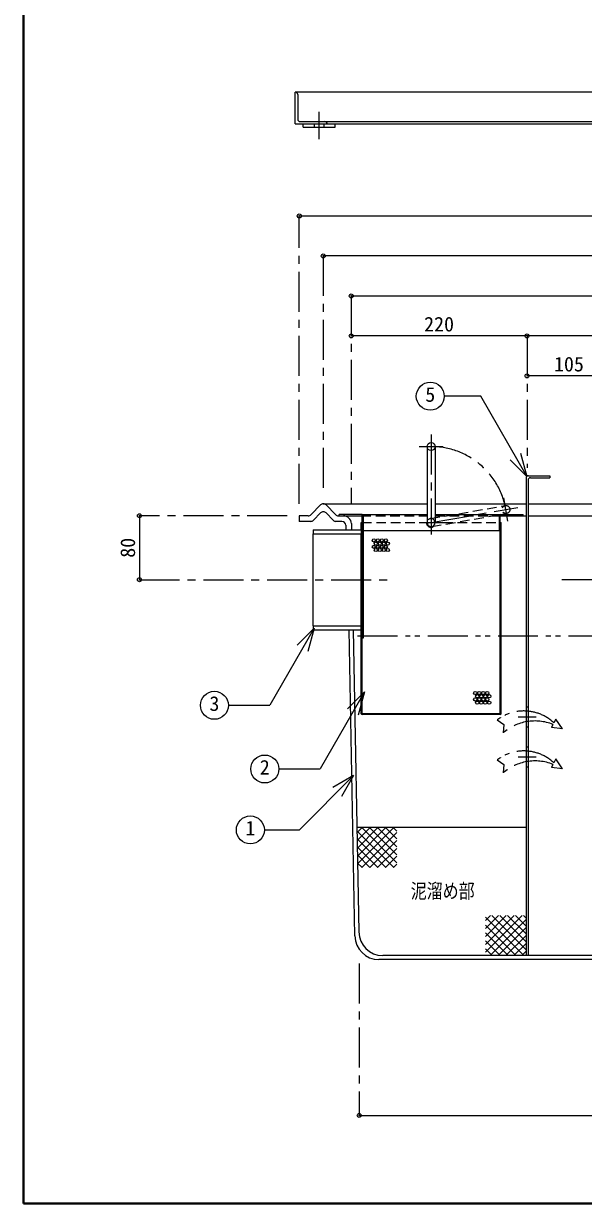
# Model space of a CAD drawing. Units: millimetres at full size, sheet at 1:10. Extents: x -2106 to 1944, y -1394 to 1416.
# Drawn here: x -2106 to -1405, y -1394 to 82 of the extents above; entities that cross this region are included whole.
import ezdxf
from ezdxf.enums import TextEntityAlignment as Align

# ---------------------------------------------------------------- set-up
doc = ezdxf.new("R2010")
doc.units = ezdxf.units.MM
doc.header["$LTSCALE"] = 10
doc.header["$PDMODE"] = 32
doc.header["$PDSIZE"] = 5
for name, pattern in [('CHAIN1', [8, 5, -1, 1, -1]), ('DASHED1', [1.8, 1.2, -0.6]), ('DOUBLE_CHAIN1', [8.8, 5, -1, 0.6, -0.6, 0.6, -1])]:
    doc.linetypes.add(name, pattern=pattern)
doc.layers.add('0-0_ﾚｲﾔ1', color=4, linetype='Continuous', lineweight=9)
doc.styles.add('ＭＳ ゴシック', font='')
doc.styles.get('ＭＳ ゴシック').set_extended_font_data('MS Gothic')

msp = doc.modelspace()

# ---------------------------------------------------------------- linework, layer by layer
at = {"layer": '0-0_ﾚｲﾔ1', "color": 1, "lineweight": 40}
for p, q in [((-2105.72, -1393.73), (-2105.72, 1416.27)), ((1944.28, -1393.73), (-2105.72, -1393.73))]:
    msp.add_line(p, q, dxfattribs=at)
at = {"layer": '0-0_ﾚｲﾔ1', "color": 5, "lineweight": 25}
for p, q in [((-1765.72, -43.73), (-1765.72, -3.73)), ((-1762.72, -6.73), (-1762.72, -37.73)), ((-1765.72, -43.73), (-1725.72, -43.73)), ((-1759.72, -40.73), (-1728.72, -40.73)), ((-1476.97, -486.73), (-1476.97, -1083.73)), ((-1473.97, -483.73), (-1446.97, -483.73)), ((-1471.47, -486.23), (-1446.97, -486.23)), ((-1446.97, -483.73), (-1446.97, -486.23)), ((-1474.47, -489.23), (-1474.47, -1083.73)), ((-1746.04, -532.23), (-1734.29, -520.23)), ((-1743.1, -539.23), (-1734.29, -530.24)), ((-1715.4, -532.23), (-1727.15, -520.23)), ((-1718.35, -539.23), (-1727.15, -530.24)), ((-1760.72, -533.73), (-1760.72, -540.73)), ((-1749.61, -533.73), (-1760.72, -533.73)), ((-1746.67, -540.73), (-1760.72, -540.73)), ((-1707.5, -540.73), (-1714.77, -540.73)), ((-1711.83, -533.73), (-1682.97, -533.73)), ((-1710.72, -533.73), (-1710.72, -532.23)), ((-1682.22, -532.23), (-1710.72, -532.23)), ((-1702.5, -545.64), (-1702.4, -551.23)), ((-1695.54, -543.55), (-1695.4, -551.23)), ((-1682.22, -546.23), (-1682.22, -534.48)), ((-1680.72, -533.73), (-1680.72, -546.23)), ((-1510.72, -533.73), (-1510.72, -552.23)), ((-1509.22, -532.23), (-1480.72, -532.23)), ((-1509.22, -780.73), (-1509.22, -534.48)), ((-1509.22, -542.23), (-1508.22, -542.23)), ((-1508.47, -533.73), (-1480.72, -533.73)), ((-1508.22, -781.23), (-1508.22, -542.23)), ((-1480.72, -533.73), (-1480.72, -532.23)), ((-1743.13, -551.23), (-1743.13, -556.23)), ((-1743.13, -551.23), (-1683.13, -551.23)), ((-1743.13, -556.23), (-1683.13, -556.23)), ((-1683.13, -551.23), (-1683.13, -556.23)), ((-1682.22, -546.23), (-1680.72, -546.23)), ((-1510.72, -552.23), (-1509.22, -552.23)), ((-1743.13, -671.23), (-1743.13, -676.23)), ((-1743.13, -671.23), (-1683.13, -671.23)), ((-1743.13, -676.23), (-1683.13, -676.23)), ((-1691.17, -1059.27), (-1698.13, -676.23)), ((-1693.13, -676.23), (-1686.26, -1054.27)), ((-1683.13, -671.23), (-1683.13, -676.23)), ((-1682.22, -681.23), (-1680.22, -681.23)), ((-1682.22, -780.73), (-1682.22, -681.23)), ((-1682.22, -686.23), (-1680.22, -686.23)), ((-1680.22, -686.23), (-1680.22, -681.23)), ((-1509.72, -781.23), (-1681.72, -781.23)), ((-1509.22, -782.23), (-1682.22, -782.23)), ((-830.27, -1088.73), (-1661.17, -1088.73)), ((-835.18, -1083.73), (-1656.26, -1083.73))]:
    msp.add_line(p, q, dxfattribs=at)
at = {"layer": '0-0_ﾚｲﾔ1', "color": 7, "lineweight": 18}
for p, q in [((-725.72, -3.73), (-1765.72, -3.73)), ((-1728.72, -40.73), (-762.72, -40.73)), ((-1725.72, -43.73), (-765.72, -43.73)), ((-1533.67, -384.19), (-1579.27, -384.19)), ((-1475.54, -484.86), (-1533.67, -384.19)), ((-1600.72, -447.23), (-1600.72, -542.23)), ((-1590.72, -447.23), (-1590.72, -542.23)), ((-1475.54, -484.86), (-1483.31, -455.88)), ((-1475.54, -484.86), (-1496.76, -463.65)), ((-1743.13, -671.23), (-1743.13, -556.23)), ((-1683.13, -671.23), (-1683.13, -556.23)), ((-1682.22, -681.23), (-1682.22, -546.23)), ((-1682.22, -552.23), (-1680.22, -552.23)), ((-1680.72, -546.23), (-1680.72, -552.23)), ((-1680.22, -681.23), (-1680.22, -552.23)), ((-1742.14, -674.42), (-1797.76, -770.76)), ((-1742.14, -674.42), (-1763.35, -695.64)), ((-1742.14, -674.42), (-1749.9, -703.4)), ((-1683.22, -683.23), (-1683.22, -676.23)), ((-1679.11, -754.09), (-1734.73, -850.43)), ((-1679.11, -754.09), (-1700.32, -775.3)), ((-1679.11, -754.09), (-1686.88, -783.07)), ((-1849.41, -770.76), (-1797.76, -770.76)), ((-1786.38, -850.43), (-1734.73, -850.43)), ((-1692.7, -858.71), (-1760.59, -926.59)), ((-1692.7, -858.71), (-1718.68, -873.71)), ((-1692.7, -858.71), (-1707.7, -884.69)), ((-1804.43, -926.59), (-1760.59, -926.59))]:
    msp.add_line(p, q, dxfattribs=at)
at = {"layer": '0-0_ﾚｲﾔ1', "linetype": 'CHAIN1'}
for p, q in [((-1735.72, -62.73), (-1735.72, -28.73)), ((-1760.72, -518.73), (-1760.72, -158.73)), ((-1730.72, -208.73), (-1730.72, -503.73)), ((-1695.72, -258.73), (-1695.72, -518.73)), ((-1475.72, -308.73), (-1475.72, -473.73)), ((-1595.72, -432.23), (-1595.72, -557.23)), ((-1610.72, -447.23), (-1580.72, -447.23)), ((-1499.56, -540.67), (-1504.71, -511.12)), ((-1595.72, -542.23), (-1487.36, -523.31)), ((-1775.72, -533.73), (-1960.72, -533.73)), ((-1610.72, -542.23), (-1580.72, -542.23)), ((-1960.72, -613.73), (-1648.13, -613.73)), ((-1302.22, -613.73), (-1439.22, -613.73)), ((-1464.47, -785.73), (-1486.97, -785.73)), ((-1464.47, -835.73), (-1486.97, -835.73)), ((-1685.72, -1093.73), (-1685.72, -1283.73))]:
    msp.add_line(p, q, dxfattribs=at)
at = {"layer": '0-0_ﾚｲﾔ1'}
for p, q in [((-1755.72, -47.73), (-1755.72, -43.73)), ((-1715.72, -47.73), (-1715.72, -43.73)), ((-1755.72, -47.73), (-1715.72, -47.73)), ((-1760.72, -158.73), (-730.72, -158.73)), ((-760.72, -208.73), (-1730.72, -208.73)), ((-1695.72, -258.73), (-795.72, -258.73)), ((-1475.72, -308.73), (-1695.72, -308.73)), ((-1245.72, -308.73), (-1475.72, -308.73)), ((-1370.72, -358.73), (-1475.72, -358.73)), ((-1730.72, -518.73), (-1600.72, -518.73)), ((-1590.72, -518.73), (-1476.97, -518.73)), ((-1474.47, -518.73), (-1261.97, -518.73)), ((-1960.72, -533.73), (-1960.72, -613.73)), ((-1682.22, -532.23), (-1600.72, -532.23)), ((-1590.72, -532.23), (-1509.22, -532.23)), ((-1480.72, -533.73), (-1476.97, -533.73)), ((-1474.47, -533.73), (-1261.97, -533.73)), ((-1680.72, -552.23), (-1510.72, -552.23)), ((-1476.97, -923.73), (-1688.63, -923.73)), ((-1688.56, -927.69), (-1642.52, -973.73)), ((-1688.51, -930.24), (-1682, -923.73)), ((-1688.33, -939.96), (-1672.1, -923.73)), ((-1688.16, -949.69), (-1662.2, -923.73)), ((-1687.98, -959.41), (-1652.3, -923.73)), ((-1687.8, -969.13), (-1642.4, -923.73)), ((-1682.62, -923.73), (-1638.7, -967.65)), ((-1672.72, -923.73), (-1638.7, -957.75)), ((-1662.83, -923.73), (-1638.7, -947.85)), ((-1652.93, -923.73), (-1638.7, -937.95)), ((-1643.03, -923.73), (-1638.7, -928.05)), ((-1688.37, -937.78), (-1652.42, -973.73)), ((-1682.5, -973.73), (-1638.7, -929.93)), ((-1672.6, -973.73), (-1638.7, -939.83)), ((-1688.19, -947.86), (-1662.32, -973.73)), ((-1688.01, -957.94), (-1672.22, -973.73)), ((-1662.7, -973.73), (-1638.7, -949.73)), ((-1687.82, -968.02), (-1682.12, -973.73)), ((-1652.8, -973.73), (-1638.7, -959.63)), ((-1642.9, -973.73), (-1638.7, -969.53)), ((-1527.72, -1079.63), (-1481.82, -1033.73)), ((-1527.72, -1069.73), (-1491.72, -1033.73)), ((-1527.72, -1059.83), (-1501.62, -1033.73)), ((-1527.72, -1049.93), (-1511.52, -1033.73)), ((-1527.72, -1040.03), (-1521.42, -1033.73)), ((-1527.72, -1035.65), (-1479.64, -1083.73)), ((-1527.72, -1045.55), (-1489.54, -1083.73)), ((-1521.92, -1083.73), (-1476.97, -1038.78)), ((-1519.74, -1033.73), (-1476.97, -1076.5)), ((-1509.84, -1033.73), (-1476.97, -1066.6)), ((-1499.94, -1033.73), (-1476.97, -1056.7)), ((-1490.04, -1033.73), (-1476.97, -1046.8)), ((-1480.14, -1033.73), (-1476.97, -1036.9)), ((-1527.72, -1055.45), (-1499.44, -1083.73)), ((-1512.02, -1083.73), (-1476.97, -1048.68)), ((-1502.12, -1083.73), (-1476.97, -1058.58)), ((-1527.72, -1065.34), (-1509.34, -1083.73)), ((-1527.72, -1075.24), (-1519.24, -1083.73)), ((-1492.22, -1083.73), (-1476.97, -1068.48)), ((-1482.32, -1083.73), (-1476.97, -1078.38)), ((-1685.72, -1283.73), (-805.72, -1283.73))]:
    msp.add_line(p, q, dxfattribs=at)
at = {"layer": '0-0_ﾚｲﾔ1', "linetype": 'DASHED1'}
for p, q in [((-1741.72, -47.73), (-1741.72, -43.73)), ((-1729.72, -47.73), (-1729.72, -43.73)), ((-1596.58, -537.3), (-1502.99, -520.97)), ((-1594.86, -547.15), (-1501.28, -530.82)), ((-1682.97, -533.73), (-1600.72, -533.73)), ((-1682.22, -542.23), (-1610.72, -542.23)), ((-1590.72, -533.73), (-1508.47, -533.73)), ((-1580.72, -542.23), (-1509.22, -542.23)), ((-1683.22, -676.23), (-1683.22, -551.23))]:
    msp.add_line(p, q, dxfattribs=at)
at = {"layer": '0-0_ﾚｲﾔ1', "linetype": 'DOUBLE_CHAIN1'}
for p, q in [((-1687.99, -683.73), (-985.72, -683.73)), ((-1443.26, -794.64), (-1445.21, -798.48)), ((-1439.85, -787.92), (-1442.19, -792.52)), ((-1431.49, -800.37), (-1439.85, -787.92)), ((-1431.49, -800.37), (-1445.21, -798.48)), ((-1439.85, -837.92), (-1442.19, -842.52)), ((-1431.49, -850.37), (-1439.85, -837.92)), ((-1443.26, -844.64), (-1445.21, -848.48)), ((-1431.49, -850.37), (-1445.21, -848.48))]:
    msp.add_line(p, q, dxfattribs=at)
at = {"layer": '0-0_ﾚｲﾔ1', "color": 7, "linetype": 'DASHED1', "lineweight": 18}
for p, q in [((-1474.47, -773.23), (-1476.97, -773.23)), ((-1474.47, -798.23), (-1476.97, -798.23)), ((-1474.47, -823.23), (-1476.97, -823.23)), ((-1474.47, -848.23), (-1476.97, -848.23))]:
    msp.add_line(p, q, dxfattribs=at)
at = {"layer": '0-0_ﾚｲﾔ1', "color": 7, "lineweight": 18}
msp.add_lwpolyline([(-1683.22, -551.23), (-1683.22, -542.23), (-1682.22, -542.23)], dxfattribs=at)
at = {"layer": '0-0_ﾚｲﾔ1', "color": 5, "lineweight": 25}
msp.add_lwpolyline([(-1683.22, -781.23), (-1683.22, -683.23), (-1682.22, -683.23)], dxfattribs=at)
at = {"layer": '0-0_ﾚｲﾔ1', "linetype": 'DOUBLE_CHAIN1'}
for points in [[(-1513.12, -789.1), (-1504.59, -794.85), (-1505.58, -805.17)], [(-1513.12, -839.1), (-1504.59, -844.85), (-1505.58, -855.17)]]:
    msp.add_lwpolyline(points, dxfattribs=at)
at = {"layer": '0-0_ﾚｲﾔ1', "color": 7, "lineweight": 18}
for centre in [(-1596.77, -384.19), (-1866.91, -770.76), (-1803.88, -850.43), (-1821.93, -926.59)]:
    msp.add_circle(centre, 17.5, dxfattribs=at)
at = {"layer": '0-0_ﾚｲﾔ1', "color": 5, "lineweight": 25}
msp.add_circle((-1595.72, -447.23), 5, dxfattribs=at)
at = {"layer": '0-0_ﾚｲﾔ1', "linetype": 'DASHED1'}
msp.add_circle((-1502.14, -525.89), 5, dxfattribs=at)
at = {"layer": '0-0_ﾚｲﾔ1'}
for centre in [(-1667.42, -564.54), (-1667.42, -572.54), (-1664.92, -568.54), (-1664.92, -576.54), (-1662.42, -564.54), (-1662.42, -572.54), (-1659.92, -568.54), (-1659.92, -576.54), (-1657.42, -564.54), (-1657.42, -572.54), (-1654.92, -568.54), (-1654.92, -576.54), (-1652.42, -564.54), (-1652.42, -572.54), (-1649.92, -568.54), (-1649.92, -576.54), (-1540.5, -755.43), (-1540.5, -763.43), (-1538, -759.43), (-1538, -767.43), (-1535.5, -755.43), (-1535.5, -763.43), (-1533, -759.43), (-1533, -767.43), (-1530.5, -755.43), (-1530.5, -763.43), (-1528, -759.43), (-1528, -767.43), (-1525.5, -755.43), (-1525.5, -763.43), (-1523, -759.43), (-1523, -767.43)]:
    msp.add_circle(centre, 2, dxfattribs=at)
at = {"layer": '0-0_ﾚｲﾔ1', "color": 5, "lineweight": 25}
for centre, radius, start, end in [((-1765.72, -6.73), 3, 0, 90), ((-1759.72, -37.73), 3, 180, 270), ((-1728.72, -43.73), 3, 0, 90), ((-1473.97, -486.73), 3, 90, 180), ((-1471.47, -489.23), 3, 90, 180), ((-1730.72, -523.73), 5, 44.3947, 135.6053), ((-1730.72, -533.73), 5, 44.3947, 135.6053), ((-1749.61, -528.73), 5, 270, 315.6053), ((-1746.67, -535.73), 5, 270, 315.6053), ((-1714.77, -535.73), 5, 224.3947, 270), ((-1711.83, -528.73), 5, 224.3947, 270), ((-1707.5, -545.73), 5, 1.04163, 90), ((-1705.54, -543.73), 10, 1.04163, 90), ((-1682.97, -534.48), 0.75, 0, 90), ((-1682.22, -533.73), 1.5, 0, 90), ((-1509.22, -533.73), 1.5, 90, 180), ((-1508.47, -534.48), 0.75, 90, 180), ((-1682.22, -781.23), 1, 180, 270), ((-1681.72, -780.73), 0.5, 180, 270), ((-1509.72, -780.73), 0.5, 270, 0), ((-1509.22, -781.23), 1, 270, 0), ((-1661.17, -1058.73), 30, 181.04163, 270), ((-1656.26, -1053.73), 30, 181.04163, 270)]:
    msp.add_arc(centre, radius, start, end, dxfattribs=at)
at = {"layer": '0-0_ﾚｲﾔ1', "linetype": 'CHAIN1'}
msp.add_arc((-1595.72, -542.23), 95, 9.90103, 90, dxfattribs=at)
at = {"layer": '0-0_ﾚｲﾔ1', "linetype": 'DASHED1'}
for radius, start, end in [(6, 180, 0), (5, 0, 180)]:
    msp.add_arc((-1595.72, -542.23), radius, start, end, dxfattribs=at)
at = {"layer": '0-0_ﾚｲﾔ1', "color": 7, "lineweight": 18}
msp.add_arc((-1595.72, -542.23), 5, 180, 0, dxfattribs=at)
at = {"layer": '0-0_ﾚｲﾔ1', "linetype": 'DOUBLE_CHAIN1'}
for centre, radius, start, end in [((-1479.7, -833.27), 55.39, 47.36185, 127.11029), ((-1465.71, -851.47), 61.1, 68.45023, 130.73544), ((-1479.7, -883.27), 55.39, 47.36185, 127.11029), ((-1465.71, -901.47), 61.1, 68.45023, 130.73544)]:
    msp.add_arc(centre, radius, start, end, dxfattribs=at)
at = {"layer": '0-0_ﾚｲﾔ1', "color": 1}
for p in [(-1760.72, -158.73), (-1730.72, -208.73), (-1695.72, -258.73), (-1695.72, -308.73), (-1475.72, -308.73), (-1475.72, -358.73), (-1960.72, -533.73), (-1960.72, -613.73), (-1685.72, -1283.73)]:
    msp.add_point(p, dxfattribs=at)

# ---------------------------------------------------------------- texts
at = {"layer": '0-0_ﾚｲﾔ1', "color": 7, "style": 'ＭＳ ゴシック'}
for s, p in [('220', (-1604.47, -308.73)), ('105', (-1441.97, -358.73)), ('5', (-1603.02, -396.69)), ('3', (-1873.16, -783.26)), ('2', (-1810.13, -862.93)), ('1', (-1828.18, -939.09))]:
    msp.add_text(s, height=18.33, dxfattribs=at).set_placement(p, align=Align.BOTTOM_LEFT)
msp.add_text('80', height=18.33, rotation=90, dxfattribs=at).set_placement((-1960.72, -586.23), align=Align.BOTTOM_LEFT)
at = {"layer": '0-0_ﾚｲﾔ1', "color": 7, "style": 'ＭＳ ゴシック', "width": 0.8}
msp.add_text('泥溜め部', height=18.33, dxfattribs=at).set_placement((-1621.25, -1017.64), align=Align.BOTTOM_LEFT)

doc.saveas('drawing.dxf')
